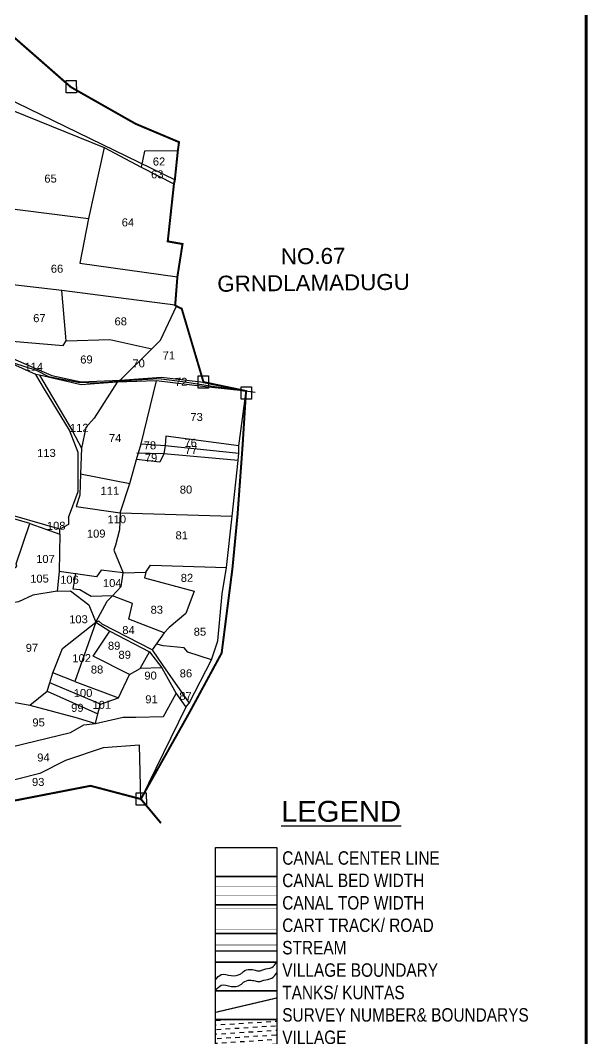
# Model space of a CAD drawing. Header units: millimetres. Extents: x 200439 to 226687, y 1597310 to 1606333.
# Drawn here: x 202327 to 203462, y 1601789 to 1603828 of the extents above; entities that cross this region are included whole.
import ezdxf
from ezdxf.enums import TextEntityAlignment as Align

# ---------------------------------------------------------------- set-up
doc = ezdxf.new("R2010")
doc.units = ezdxf.units.MM
doc.linetypes.add('ACAD_ISO02W100', pattern=[15, 12, -3])
doc.linetypes.add('HIDDEN2', pattern=[0.1875, 0.125, -0.0625])
for name, color, linetype in [('BOUNDRY STONES', 240, 'Continuous'), ('CANAL1', 7, 'Continuous'), ('PLOT NO', 7, 'Continuous'), ('PLOTS', 7, 'Continuous'), ('PLOTS NO', 7, 'Continuous'), ('ROADS', 1, 'Continuous'), ('TABLE', 7, 'Continuous'), ('tank', 4, 'Continuous'), ('TITLEBLOCK', 7, 'Continuous'), ('VILLAGE BOUNDRY', 5, 'Continuous')]:
    doc.layers.add(name, color=color, linetype=linetype)
doc.styles.add('A', font='arial.ttf')
doc.styles.add('ARIALN', font='ARIALN.TTF')
doc.styles.get("Standard").update_dxf_attribs({"font": 'arial.ttf'})
doc.linetypes.add('DOTS', pattern='A,1e-06,-3,["●",Standard,S=3,R=0,X=-1.25,Y=-1.25],-3', length=6.000001)

msp = doc.modelspace()

# ---------------------------------------------------------------- hatches: boundary and pattern name
at = {"layer": 'tank'}
h = msp.add_hatch(dxfattribs=at)
h.set_pattern_fill('DASH', color=256, scale=72.786407, angle=3.5405, style=0)
h.set_pattern_definition([(3.5405362, (-260509.874, 585177.877), (8.51907268, 9.64279827), [9.09830088, -9.09830088])])
h.paths.add_polyline_path([(202717.5, 1601827.7), (202839.7, 1601827.7), (202839.7, 1601770.4), (202717.5, 1601770.4)])

# ---------------------------------------------------------------- linework, layer by layer
at = {"color": 5, "const_width": 5.6}
msp.add_lwpolyline([(200442, 1605089.7), (203459.2, 1605089.7), (203459.2, 1600748.8), (200442, 1600748.8)], close=True, dxfattribs=at)
at = {"layer": 'BOUNDRY STONES'}
for points in [[(202418, 1603707), (202438.5, 1603707.3), (202438.7, 1603682.5), (202418.3, 1603682.3)], [(202682.5, 1603116), (202703, 1603116.2), (202703.2, 1603091.4), (202682.8, 1603091.2)], [(202768.5, 1603093.9), (202789, 1603094.1), (202789.2, 1603069.4), (202768.8, 1603069.2)], [(202558.2, 1602281.4), (202578.7, 1602281.6), (202578.9, 1602256.8), (202558.5, 1602256.6)]]:
    msp.add_lwpolyline(points, close=True, dxfattribs=at)
at = {"layer": 'CANAL1', "color": 1, "linetype": 'HIDDEN2', "ltscale": 100, "const_width": 0.599}
msp.add_lwpolyline([(202717.5, 1602142.9), (202839.7, 1602142.9)], dxfattribs=at)
at = {"layer": 'CANAL1', "color": 5, "ltscale": 100, "const_width": 0.599}
for points in [[(202839.7, 1602094.6), (202717.5, 1602094.6)], [(202839.7, 1602076.6), (202717.5, 1602076.6)]]:
    msp.add_lwpolyline(points, dxfattribs=at)
at = {"layer": 'CANAL1', "color": 1, "ltscale": 100, "const_width": 0.599}
for points in [[(202839.7, 1602049.3), (202717.5, 1602049.3)], [(202839.7, 1602007.3), (202717.5, 1602007.3)]]:
    msp.add_lwpolyline(points, dxfattribs=at)
at = {"layer": 'PLOT NO'}
for points in [[(202717.5, 1602171.6), (202839.7, 1602171.6), (202839.7, 1602114.2), (202717.5, 1602114.2)], [(202717.5, 1602114.2), (202839.7, 1602114.2), (202839.7, 1602056.9), (202717.5, 1602056.9)], [(202717.5, 1602056.9), (202839.7, 1602056.9), (202839.7, 1601999.6), (202717.5, 1601999.6)], [(202717.5, 1601999.6), (202839.7, 1601999.6), (202839.7, 1601942.3), (202717.5, 1601942.3)], [(202717.5, 1601942.3), (202839.7, 1601942.3), (202839.7, 1601885), (202717.5, 1601885)], [(202717.5, 1601885), (202839.7, 1601885), (202839.7, 1601827.7), (202717.5, 1601827.7)], [(202717.5, 1601827.7), (202839.7, 1601827.7), (202839.7, 1601770.4), (202717.5, 1601770.4)]]:
    msp.add_lwpolyline(points, close=True, dxfattribs=at)
at = {"layer": 'PLOT NO', "color": 4}
for points in [[(202717.5, 1601906.9), (202728.7, 1601917.7), (202748.4, 1601915.4), (202767.6, 1601919), (202773.2, 1601923.6), (202786.1, 1601928), (202796.3, 1601926.3), (202806.4, 1601925.3), (202814, 1601927.7), (202829.8, 1601932), (202839.7, 1601942.3)], [(202717.5, 1601885.4), (202728.7, 1601896.2), (202748.4, 1601893.9), (202767.6, 1601897.6), (202773.2, 1601902.1), (202786.1, 1601906.5), (202796.3, 1601904.9), (202806.4, 1601903.8), (202814, 1601906.2), (202829.8, 1601910.5), (202839.7, 1601920.9)]]:
    msp.add_spline(points, degree=3, dxfattribs=at)
at = {"layer": 'PLOTS'}
for points in [[(202069.5, 1603905), (202102.6, 1603871.3), (202160.3, 1603758), (202172.2, 1603735.5), (202185.1, 1603722.6), (202222, 1603697.9), (202252.5, 1603677.7), (202257.9, 1603668.2), (202494.3, 1603573.1), (202568.5, 1603533.8), (202634.1, 1603500.7)], [(202636.5, 1603257.3), (202409.4, 1603286.6), (202300.3, 1603299.3), (202303.1, 1603402.4), (202300.3, 1603451.5), (202292.9, 1603536.9), (202277, 1603589.4), (202252.5, 1603677.7)], [(202494.3, 1603573.1), (202462.7, 1603430.9), (202445.9, 1603341.4), (202640.9, 1603314.4)], [(202641.8, 1603566.5), (202574.9, 1603565.7), (202568.5, 1603533.8)], [(202300.3, 1603451.5), (202462.7, 1603430.9)], [(202300.3, 1603299.3), (202309.9, 1603185.2), (202412.2, 1603177.1), (202418.3, 1603185.8), (202409.4, 1603286.6)], [(202418.3, 1603185.8), (202505.4, 1603188.6), (202590, 1603170.4), (202607.1, 1603187.7), (202639.2, 1603255.5)], [(202778.3, 1603085.6), (202697, 1603093.8), (202599, 1603106.1), (202520.1, 1603103.3), (202448.6, 1603097.9), (202364.7, 1603117.6), (202357.4, 1603118.8), (202303.9, 1603142.7), (202164.9, 1603187.1), (202090.3, 1603185.5), (201990.4, 1603176.7), (201943.7, 1603174.5), (201890, 1603180.4)], [(202590, 1603170.4), (202526.2, 1603107.7), (202520.1, 1603103.3), (202474.6, 1603031.2), (202457.6, 1603012.8), (202449.1, 1602971.1), (202447.2, 1602919.8), (202445.6, 1602877.5), (202438.6, 1602854.7), (202526.2, 1602841.6), (202545.9, 1602900.6), (202558.8, 1602948.5), (202568.4, 1602980), (202599, 1603106.1)], [(202307.2, 1603152.9), (202389.9, 1603116.4), (202448.5, 1603104.2), (202526.2, 1603107.7), (202608.9, 1603113.7), (202693.2, 1603103.4)], [(202422.7, 1602832.3), (202442.3, 1602884.2), (202442.2, 1602962.9), (202424.8, 1603007.1), (202375.2, 1603089.4), (202357.4, 1603118.8)], [(202364.7, 1603117.6), (202430.6, 1603006.8), (202449.1, 1602971.1)], [(202657.5, 1602453), (202664.6, 1602460.9), (202709.2, 1602547.9), (202722, 1602585.9), (202730.8, 1602679.7), (202739.3, 1602732.1), (202750.4, 1602835.3), (202762.6, 1602946.3), (202763.9, 1602961.1), (202763.8, 1602976), (202778.3, 1603085.6)], [(202763.8, 1602976), (202617.8, 1602995.5), (202616.5, 1602976.4), (202613.6, 1602960), (202605.8, 1602943.2), (202558.8, 1602948.5)], [(202568.4, 1602980), (202616.5, 1602976.4), (202763.9, 1602961.1)], [(202762.6, 1602946.3), (202613.6, 1602960), (202559.5, 1602961.4)], [(202447.2, 1602919.8), (202545.9, 1602900.6)], [(202422.7, 1602832.3), (202423.1, 1602818.4), (202405.4, 1602809.2), (202280.3, 1602845)], [(202318.3, 1602739.5), (202345.3, 1602820.3), (202280.7, 1602839.3)], [(202526.2, 1602841.6), (202525.1, 1602807.5), (202516.9, 1602777.4), (202513.9, 1602766.9), (202532.3, 1602721.4), (202577.8, 1602722.9), (202587.2, 1602737.2), (202739.3, 1602732.1)], [(202526.2, 1602841.6), (202750.4, 1602835.3)], [(202345.3, 1602820.3), (202405.7, 1602798.9), (202405.4, 1602809.2)], [(202405.7, 1602798.9), (202404.4, 1602724.3), (202400.2, 1602685), (202351.6, 1602676.8), (202322.6, 1602663.8), (202259.7, 1602653.7), (202299.3, 1602719.6), (202319.3, 1602735), (202318.3, 1602739.5)], [(202286.7, 1602368), (202297.9, 1602465.2), (202345.5, 1602457), (202380.3, 1602485), (202385.8, 1602501.6), (202391.7, 1602521.7), (202411.1, 1602570.5), (202477.5, 1602622.7), (202500.1, 1602664.8), (202510.9, 1602675.9), (202528.1, 1602694.6), (202532.3, 1602721.4), (202488.1, 1602727.3), (202479.2, 1602714), (202404.4, 1602724.3)], [(202510.9, 1602675.9), (202468.4, 1602674.4), (202445.8, 1602687.4), (202432.5, 1602689.3), (202437.7, 1602720.9)], [(202577.8, 1602722.9), (202575.2, 1602711.7), (202674.5, 1602684.8), (202657.7, 1602640.5), (202624.2, 1602612), (202614.7, 1602601.9), (202590.7, 1602567.4), (202490.5, 1602619.3), (202483.4, 1602625), (202477.5, 1602622.7)], [(202400.2, 1602685), (202427, 1602685.6), (202463.5, 1602657.7), (202477.5, 1602622.7), (202506, 1602605.1), (202584.8, 1602563.7), (202609.5, 1602531.7), (202638.5, 1602480.3)], [(202614.7, 1602601.9), (202543.5, 1602629.1), (202551.4, 1602660.6), (202510.9, 1602675.9)], [(202477.5, 1602622.7), (202435.4, 1602503.9), (202391.7, 1602521.7)], [(202545.2, 1602517.9), (202472.5, 1602555.1), (202506, 1602605.1)], [(202590.7, 1602567.4), (202611.8, 1602536.5), (202664.6, 1602460.9)], [(202709.2, 1602547.9), (202661.6, 1602562.8), (202654.3, 1602571.6), (202612.7, 1602575.4), (202599.5, 1602578.8)], [(202345.5, 1602457), (202440, 1602431.6), (202477.1, 1602420.1), (202481.8, 1602439.6), (202487.1, 1602458.9), (202523.2, 1602471.4), (202545.2, 1602517.9), (202566.6, 1602530.2), (202584.8, 1602563.7)], [(202609.5, 1602531.7), (202566.6, 1602530.2)], [(202380.3, 1602485), (202481.8, 1602439.6)], [(202487.1, 1602458.9), (202385.8, 1602501.6)], [(202435.4, 1602503.9), (202523.2, 1602471.4)], [(202167.9, 1602304.4), (202286.7, 1602368), (202427, 1602402), (202453.6, 1602417.4), (202477.1, 1602420.1), (202532.3, 1602432.7), (202558, 1602432.9), (202613.3, 1602433.9), (202638.5, 1602480.3), (202657.5, 1602453), (202567.8, 1602268.9), (202565.3, 1602377), (202492.1, 1602371.3), (202417, 1602345.9), (202365.5, 1602320.3), (202228.4, 1602285.3), (202198.5, 1602276.5), (202154.5, 1602238.4), (202134.6, 1602189.5), (202142.6, 1602137.1)], [(202487.1, 1602458.9), (202523.2, 1602471.4)]]:
    msp.add_lwpolyline(points, dxfattribs=at)
at = {"layer": 'ROADS'}
for points in [[(202636.8, 1603507.4), (202245.2, 1603697.8), (202183.5, 1603731.5), (202147.6, 1603754.9), (202105.9, 1603838.8), (202068.8, 1603890.1), (202044.9, 1603930.4), (202014.8, 1603947.4), (201938.9, 1604096.1), (201904.2, 1604180.3), (201896.8, 1604203.1), (201888, 1604221.7), (201891, 1604293), (201872.7, 1604311.5), (201799.3, 1604428.8)], [(202313, 1603141.8), (202358.3, 1603127.1), (202383.1, 1603115), (202442.5, 1603103.1), (202477.6, 1603101.8), (202548.8, 1603107.1), (202603.4, 1603110.9), (202650.9, 1603104.6), (202715, 1603094.5), (202796.9, 1603083.2)]]:
    msp.add_lwpolyline(points, dxfattribs=at)
at = {"layer": 'ROADS', "ltscale": 0.15, "const_width": 1.2}
msp.add_lwpolyline([(202717.5, 1601977), (202839.7, 1601977)], dxfattribs=at)
at = {"layer": 'ROADS', "linetype": 'DOTS', "ltscale": 0.5}
msp.add_lwpolyline([(202717.5, 1601965), (202839.7, 1601965)], dxfattribs=at)
at = {"layer": 'VILLAGE BOUNDRY', "const_width": 4}
msp.add_lwpolyline([(202187, 1603905), (202427.6, 1603694.1), (202557.3, 1603620.5), (202644.2, 1603583.9), (202641.8, 1603566.5), (202635.7, 1603507.3), (202634.1, 1603500.7), (202621.6, 1603385.2), (202651.2, 1603379.9), (202640.9, 1603314.4), (202636.5, 1603257.3), (202639.2, 1603255.5), (202649.6, 1603250.4), (202693.2, 1603103.4), (202778.3, 1603085.6), (202771.5, 1602977.6), (202761.4, 1602838.7), (202751.1, 1602730.6), (202729.5, 1602561.2), (202664, 1602440.2), (202567.8, 1602268.9), (202608.1, 1602220.7), (202567.8, 1602268.9), (202467, 1602295.4), (202282, 1602259.4)], dxfattribs=at)
at = {"layer": 'VILLAGE BOUNDRY', "linetype": 'ACAD_ISO02W100', "ltscale": 2, "const_width": 2.4}
msp.add_lwpolyline([(202717.5, 1601842), (202839.7, 1601870.7)], dxfattribs=at)

# ---------------------------------------------------------------- texts
at = {"layer": 'PLOTS NO'}
for s, p in [('62', (202604.2, 1603545.1)), ('63', (202600.6, 1603519.3)), ('65', (202387, 1603510.9)), ('64', (202541.9, 1603423.3)), ('66', (202400, 1603330.5)), ('67', (202364.7, 1603231.6)), ('68', (202527.5, 1603225.1)), ('71', (202623.7, 1603156.8)), ('114', (202353.5, 1603134.3)), ('69', (202458.9, 1603148.8)), ('70', (202563.4, 1603141)), ('72', (202648.4, 1603104.1)), ('73', (202679.3, 1603033.7)), ('112', (202444.5, 1603011.9)), ('74', (202516.3, 1602991.4)), ('78', (202585.9, 1602976.9)), ('76', (202667.5, 1602981.9)), ('77', (202668.4, 1602967.5)), ('113', (202378.8, 1602961.6)), ('79', (202588.2, 1602952.2)), ('111', (202505.8, 1602886)), ('80', (202658.2, 1602888.4)), ('110', (202519.5, 1602828.9)), ('108', (202398.3, 1602815.9)), ('109', (202478.4, 1602800.2)), ('81', (202649.6, 1602796.8)), ('107', (202376.9, 1602749.5)), ('105', (202364.9, 1602710.1)), ('106', (202424.9, 1602708)), ('104', (202510.5, 1602701.3)), ('82', (202660.1, 1602711.7)), ('83', (202599.7, 1602647.9)), ('103', (202442.9, 1602628.7)), ('84', (202543.1, 1602607.2)), ('85', (202686, 1602603.9)), ('97', (202349.8, 1602571.7)), ('89', (202514.3, 1602575.8)), ('102', (202449.3, 1602550.9)), ('89', (202535.4, 1602557.7)), ('88', (202480.1, 1602528.2)), ('86', (202658, 1602520.5)), ('90', (202587.2, 1602516)), ('100', (202452.1, 1602481.2)), ('101', (202489.6, 1602457.5)), ('91', (202589.1, 1602468.6)), ('87', (202657.2, 1602475.2)), ('99', (202440.7, 1602451.5)), ('95', (202363.1, 1602422.3)), ('94', (202372.8, 1602352.1)), ('93', (202362.3, 1602303.1))]:
    msp.add_text(s, height=16.02, rotation=0.613, dxfattribs=at).set_placement(p, align=Align.MIDDLE_CENTER)
at = {"layer": 'ROADS', "insert": (202717, 1603369.7), "char_height": 32.044, "width": 385.508, "attachment_point": 1, "rotation": 0.613}
msp.add_mtext('\\pi130.78696;NO.67 \\P\\pi2.99454;GRNDLAMADUGU', dxfattribs=at)
at = {"layer": 'TABLE', "extrusion": (0.000201441, 0.004807, 0.999988), "style": 'A'}
msp.add_text('%%ULEGEND', height=41.77, rotation=359.9999, dxfattribs=at).set_placement((202968.6, 1602225.7, 7742.6), align=Align.MIDDLE)
at = {"layer": 'TITLEBLOCK', "extrusion": (0.000201441, 0.004807, 0.999988), "insert": (202850.8, 1602164.4), "char_height": 26.917, "width": 564.344, "attachment_point": 1, "text_direction": (1, -1e-06, -0.000201), "style": 'ARIALN'}
msp.add_mtext('CANAL CENTER LINE \\PCANAL BED WIDTH {\\H1.52882x; }\\PCANAL TOP WIDTH {\\H1.35255x; }\\PCART TRACK/ ROAD{\\H1.4113x; }\\PSTREAM {\\H1.39172x; }\\PVILLAGE BOUNDARY{\\H1.39825x; }\\PTANKS/ KUNTAS{\\H1.39607x; }\\PSURVEY NUMBER& BOUNDARYS{\\H1.3968x; }\\PVILLAGE{\\H1.39655x; }\\PVILLAGE BOUNDARY STONES{\\H1.39664x; }', dxfattribs=at)

doc.saveas('drawing.dxf')
